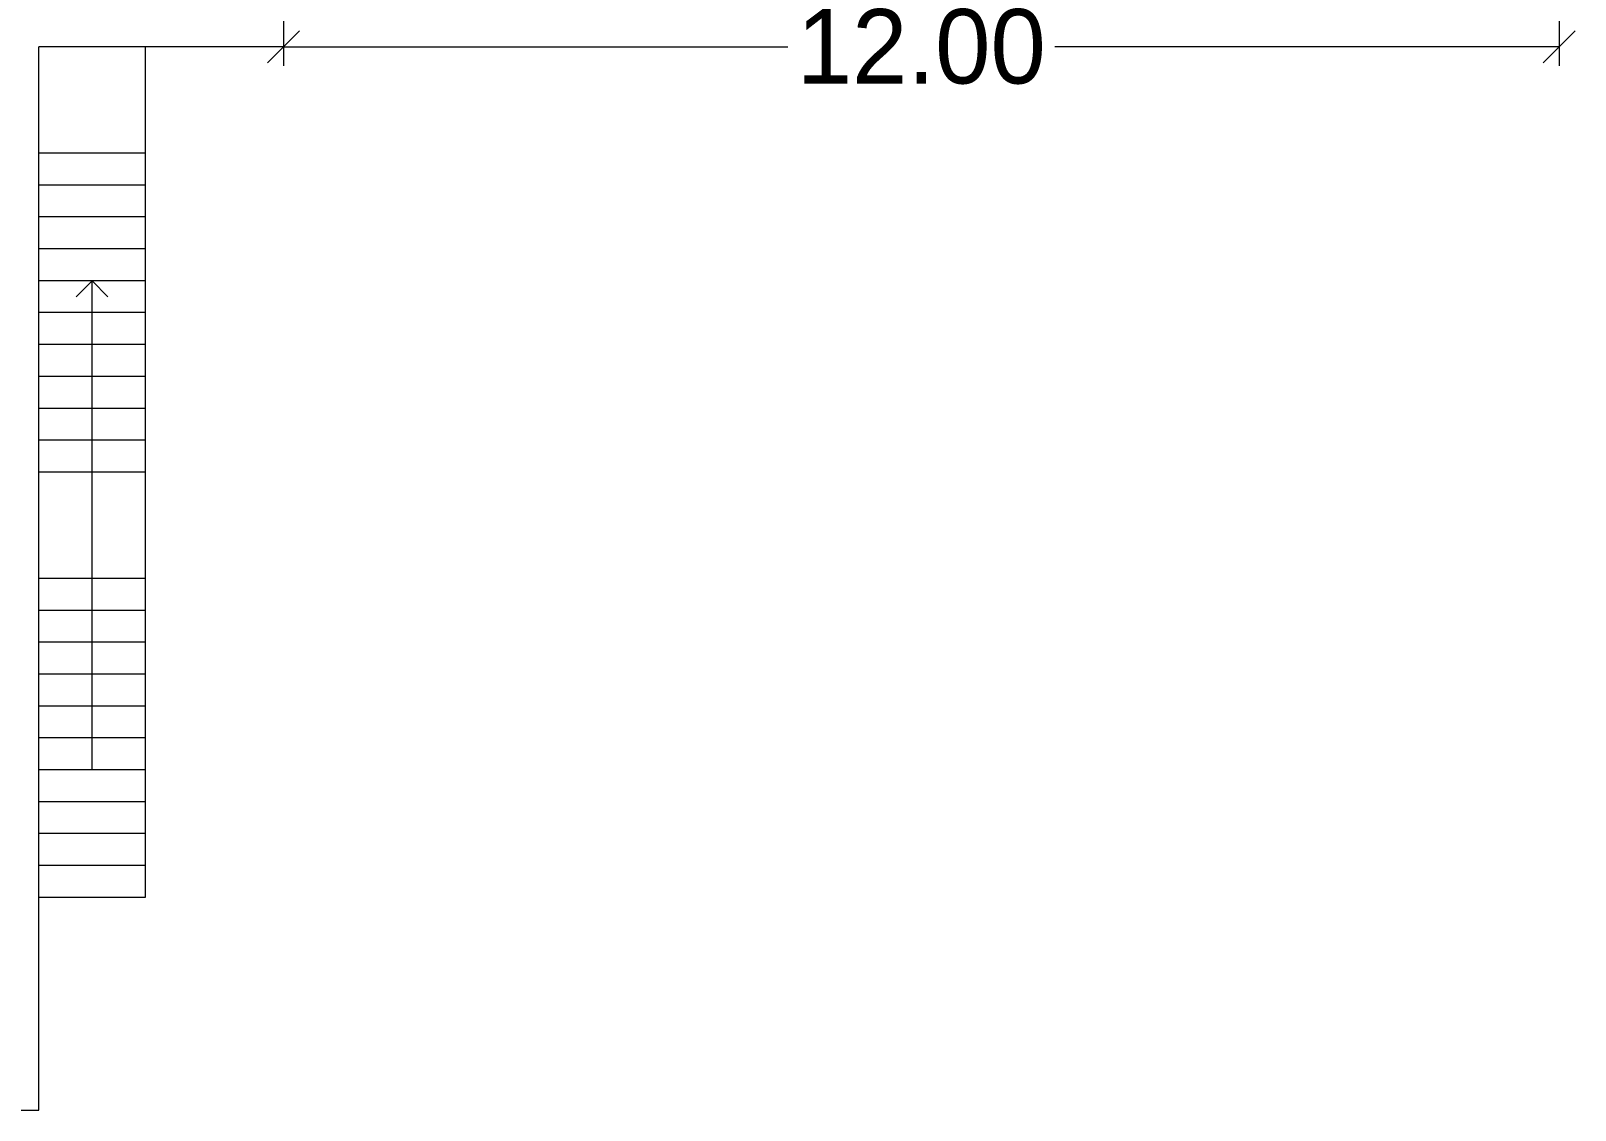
# Model space of a CAD drawing. Extents: x 1590275 to 3180776, y 5018154 to 10036737.
# Drawn here: x 1590450.39 to 1590464.91, y 5018361.81 to 5018371.96 of the extents above; entities that cross this region are included whole.
import ezdxf

# ---------------------------------------------------------------- set-up
doc = ezdxf.new("R2010")
doc.units = 0
doc.header["$LTSCALE"] = 5
doc.header["$MEASUREMENT"] = 0
for name, color, linetype, lineweight in [('Muratura', 7, 'Continuous', 15), ('Quote e scritte', 252, 'Continuous', 15), ('Scale', 7, 'Continuous', 15)]:
    doc.layers.add(name, color=color, linetype=linetype, lineweight=lineweight)
doc.dimstyles.new('PICCHETTAMENTO', dxfattribs={"dimtxt": 0.7, "dimasz": 0.3, "dimexe": 0.18, "dimexo": 0.0625, "dimgap": 0.09, "dimtad": 0, "dimtih": 1, "dimtoh": 1, "dimzin": 0, "dimdsep": 46, "dimtxsty": 'Standard', "dimblk": 'OBLIQUE', "dimcen": 0.09, "dimclrd": 256, "dimclre": 256, "dimclrt": 256, "dimadec": 0, "dimazin": 0, "dimtfac": 1, "dimtofl": 0, "dimtmove": 0, "dimatfit": 0, "dimldrblk": 'OBLIQUE', "dimfxl": 1, "dimtfillclr": 256, "dimtolj": 1, "dimtzin": 0, "dimlwd": -1, "dimlwe": -1, "dimarcsym": 0})

# ---------------------------------------------------------------- blocks, each defined once
blk = doc.blocks.new('_OBLIQUE')
at = {"color": 0, "linetype": 'ByBlock'}
blk.add_line((-0.5, -0.5), (0.5, 0.5), dxfattribs=at)
blk = doc.blocks.new('*D300')
at = {"layer": 'DEFPOINTS', "color": 0, "transparency": 16777216}
for p in [(1590452.762, 5018376.359), (1590464.762, 5018376.359), (1590452.762, 5018371.81)]:
    blk.add_point(p, dxfattribs=at)
at = {"layer": 'Quote e scritte', "transparency": 16777216}
for p, q in [((1590452.762, 5018376.297), (1590452.762, 5018371.63)), ((1590464.762, 5018376.297), (1590464.762, 5018371.63)), ((1590452.762, 5018371.81), (1590457.505, 5018371.81)), ((1590464.762, 5018371.81), (1590460.018, 5018371.81))]:
    blk.add_line(p, q, dxfattribs=at)
at = {"layer": 'Quote e scritte', "transparency": 16777216, "xscale": 0.3, "yscale": 0.3, "zscale": 0.3, "rotation": 180}
blk.add_blockref('_OBLIQUE', (1590452.762, 5018371.81), dxfattribs=at)
at = {"layer": 'Quote e scritte', "transparency": 16777216, "xscale": 0.3, "yscale": 0.3, "zscale": 0.3}
blk.add_blockref('_OBLIQUE', (1590464.762, 5018371.81), dxfattribs=at)
at = {"layer": 'Quote e scritte', "transparency": 16777216, "insert": (1590458.762, 5018371.81), "char_height": 0.7, "attachment_point": 5}
blk.add_mtext('\\A1;12.00', dxfattribs=at)

msp = doc.modelspace()

# ---------------------------------------------------------------- linework, layer by layer
at = {"layer": 'Muratura', "linetype": 'Continuous'}
for p, q in [((1590452.762, 5018376.06), (1590452.762, 5018371.81)), ((1590452.762, 5018371.81), (1590450.462, 5018371.81))]:
    msp.add_line(p, q, dxfattribs=at)
msp.add_lwpolyline([(1590384.862, 5018371.31), (1590384.862, 5018361.81), (1590450.462, 5018361.81), (1590450.462, 5018371.81)], dxfattribs=at)
at = {"layer": 'Scale'}
for p, q in [((1590451.462, 5018371.81), (1590451.462, 5018363.81)), ((1590451.462, 5018370.81), (1590450.462, 5018370.81)), ((1590451.462, 5018370.51), (1590450.462, 5018370.51)), ((1590451.462, 5018370.21), (1590450.462, 5018370.21)), ((1590451.462, 5018369.91), (1590450.462, 5018369.91)), ((1590451.462, 5018369.61), (1590450.462, 5018369.61)), ((1590450.962, 5018369.61), (1590450.812, 5018369.46)), ((1590450.962, 5018365.01), (1590450.962, 5018369.61)), ((1590450.962, 5018369.61), (1590451.112, 5018369.46)), ((1590451.462, 5018369.31), (1590450.462, 5018369.31)), ((1590451.462, 5018369.01), (1590450.462, 5018369.01)), ((1590451.462, 5018368.71), (1590450.462, 5018368.71)), ((1590451.462, 5018368.41), (1590450.462, 5018368.41)), ((1590451.462, 5018368.11), (1590450.462, 5018368.11)), ((1590451.462, 5018367.81), (1590450.462, 5018367.81)), ((1590451.462, 5018366.81), (1590450.462, 5018366.81)), ((1590451.462, 5018366.51), (1590450.462, 5018366.51)), ((1590451.462, 5018366.21), (1590450.462, 5018366.21)), ((1590451.462, 5018365.91), (1590450.462, 5018365.91)), ((1590451.462, 5018365.61), (1590450.462, 5018365.61)), ((1590451.462, 5018365.31), (1590450.462, 5018365.31)), ((1590451.462, 5018365.01), (1590450.462, 5018365.01)), ((1590451.462, 5018364.71), (1590450.462, 5018364.71)), ((1590451.462, 5018364.41), (1590450.462, 5018364.41)), ((1590451.462, 5018364.11), (1590450.462, 5018364.11)), ((1590451.462, 5018363.81), (1590450.462, 5018363.81))]:
    msp.add_line(p, q, dxfattribs=at)

# ---------------------------------------------------------------- dimensions: what is measured, and where the dimension line sits
at = {"layer": 'Quote e scritte'}
dim = msp.add_linear_dim(base=(1590452.762, 5018371.81), p1=(1590464.762, 5018376.359), p2=(1590452.762, 5018376.359), dimstyle='PICCHETTAMENTO', dxfattribs=at)
dim.commit()
dim.dimension.update_dxf_attribs({"geometry": '*D300', "text_midpoint": (1590458.762, 5018371.81)})

doc.saveas('drawing.dxf')
